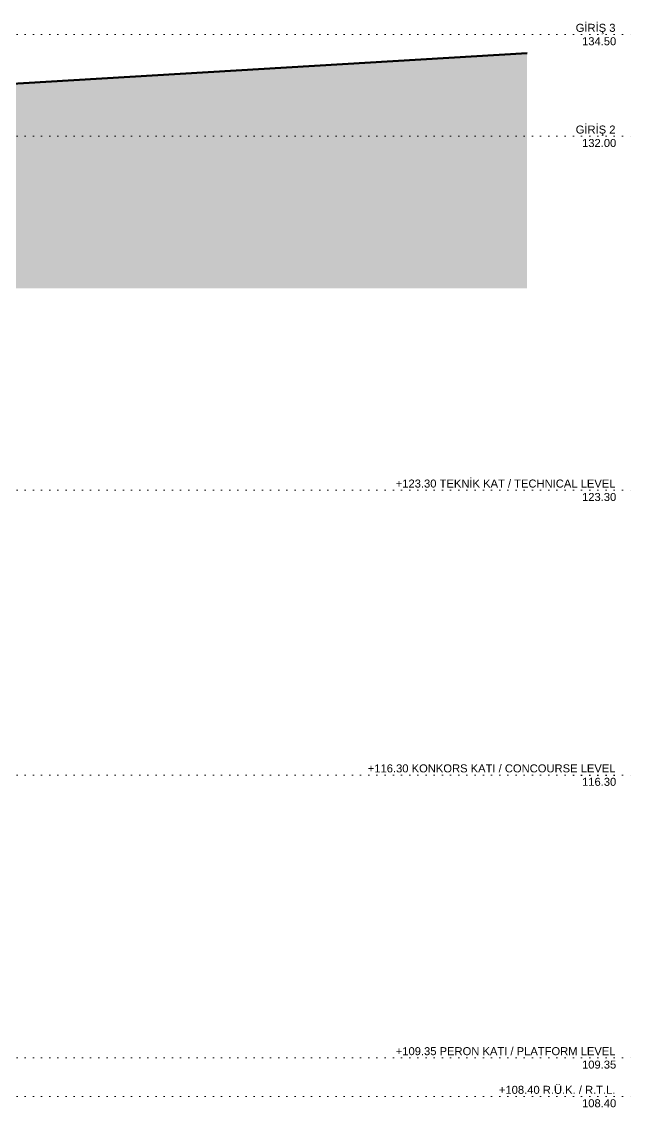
# Model space of a CAD drawing. Header units: centimetres. Extents: x 1976 to 8269, y 9888 to 14030.
# Drawn here: x 6772 to 8269, y 10809 to 13481 of the extents above; entities that cross this region are included whole.
import ezdxf

# ---------------------------------------------------------------- set-up
doc = ezdxf.new("R2010")
doc.units = ezdxf.units.CM
doc.header["$LTSCALE"] = 200
doc.linetypes.add('Dot 1mm', pattern=[0.1, 0, -0.1])
for name, color, linetype, lineweight in [('A-DETL-GENF', 92, 'Continuous', 9), ('A-DETL-WIDE', 214, 'Continuous', 50), ('A-FLOR-LEVL', 51, 'Continuous', 9)]:
    doc.layers.add(name, color=color, linetype=linetype, lineweight=lineweight)
doc.styles.add('Arial', font='arial.ttf', dxfattribs={"height": 19.670659})

msp = doc.modelspace()

# ---------------------------------------------------------------- hatches: boundary and pattern name
at = {"layer": 'A-DETL-GENF'}
h = msp.add_hatch(dxfattribs=at)
h.set_pattern_fill('FP_3', style=0, pattern_type=2)
h.set_pattern_definition([(0, (4932.76, 11977.5), (63.5, 63.5), [63.5, -63.5]), (0, (4932.76, 12001.31), (63.5, 63.5), [63.5, -63.5]), (0, (4932.76, 12025.125), (63.5, 63.5), [63.5, -63.5]), (90, (4940.7, 12033.06), (-63.5, 63.5), [63.5, -63.5]), (90, (4964.51, 12033.06), (-63.5, 63.5), [63.5, -63.5]), (90, (4988.324, 12033.06), (-63.5, 63.5), [63.5, -63.5])])
h.paths.add_polyline_path([(8013.4, 12826.4), (8013.4, 13404.6), (6030.5, 13286.3), (6030.5, 13050), (6720.5, 13050), (6720.5, 12826.4)], flags=0)
h.paths.add_polyline_path([(3970.5, 12826.4), (3970.5, 13050), (5530.5, 13050), (5530.5, 13256.5), (4820.5, 13214.1), (2232.3, 13123.7), (2232.3, 12826.4), (3677.6, 12826.4)], flags=0)

# ---------------------------------------------------------------- linework, layer by layer
at = {"layer": 'A-DETL-WIDE'}
msp.add_line((8013.4, 13404.6), (6030.5, 13286.3), dxfattribs=at)

# ---------------------------------------------------------------- texts
at = {"layer": 'A-FLOR-LEVL', "attachment_point": 3, "line_spacing_factor": 0.938532, "style": 'Arial', "bg_fill": 3, "box_fill_scale": 1.25, "bg_fill_color": 0, "bg_fill_transparency": 0}
for s, insert, char_height, width in [('GİRİŞ 3', (8230.6, 13476.3), 19.67, 116.4), ('GİRİŞ 2', (8230.6, 13226.3), 19.67, 116.4), ('+123.30 TEKNİK KAT / TECHNICAL LEVEL', (8230.6, 12356.3), 19.671, 642.72), ('+116.30 KONKORS KATI / CONCOURSE LEVEL', (8230.6, 11656.3), 19.671, 724.32), ('+109.35 PERON KATI / PLATFORM LEVEL', (8230.6, 10961.3), 19.671, 642.72), ('+108.40 R.Ü.K. / R.T.L.', (8230.6, 10866.3), 19.671, 341.04)]:
    msp.add_mtext(s, dxfattribs=dict(at, insert=insert, char_height=char_height, width=width))

# ---------------------------------------------------------------- next in the draw order: texts
at = {"layer": 'A-FLOR-LEVL', "char_height": 19.67, "width": 100.32, "attachment_point": 3, "line_spacing_factor": 0.938532, "style": 'Arial', "bg_fill": 3, "box_fill_scale": 1.25, "bg_fill_color": 0, "bg_fill_transparency": 0}
for s, insert in [('134.50', (8232.5, 13443.3)), ('132.00', (8232.5, 13193.3)), ('123.30', (8232.5, 12323.3)), ('116.30', (8232.5, 11623.3)), ('109.35', (8232.5, 10928.3)), ('108.40', (8232.5, 10833.3))]:
    msp.add_mtext(s, dxfattribs=dict(at, insert=insert))

# ---------------------------------------------------------------- next in the draw order: linework, layer by layer
at = {"layer": 'A-FLOR-LEVL', "linetype": 'Dot 1mm'}
for p, q in [((1976.5, 13450), (8269.3, 13450)), ((1976.5, 13200), (8269.3, 13200)), ((1976.5, 12330), (8269.3, 12330)), ((1976.5, 11630), (8269.3, 11630)), ((1976.5, 10935), (8269.3, 10935)), ((1976.5, 10840), (8269.3, 10840))]:
    msp.add_line(p, q, dxfattribs=at)

doc.saveas('drawing.dxf')
